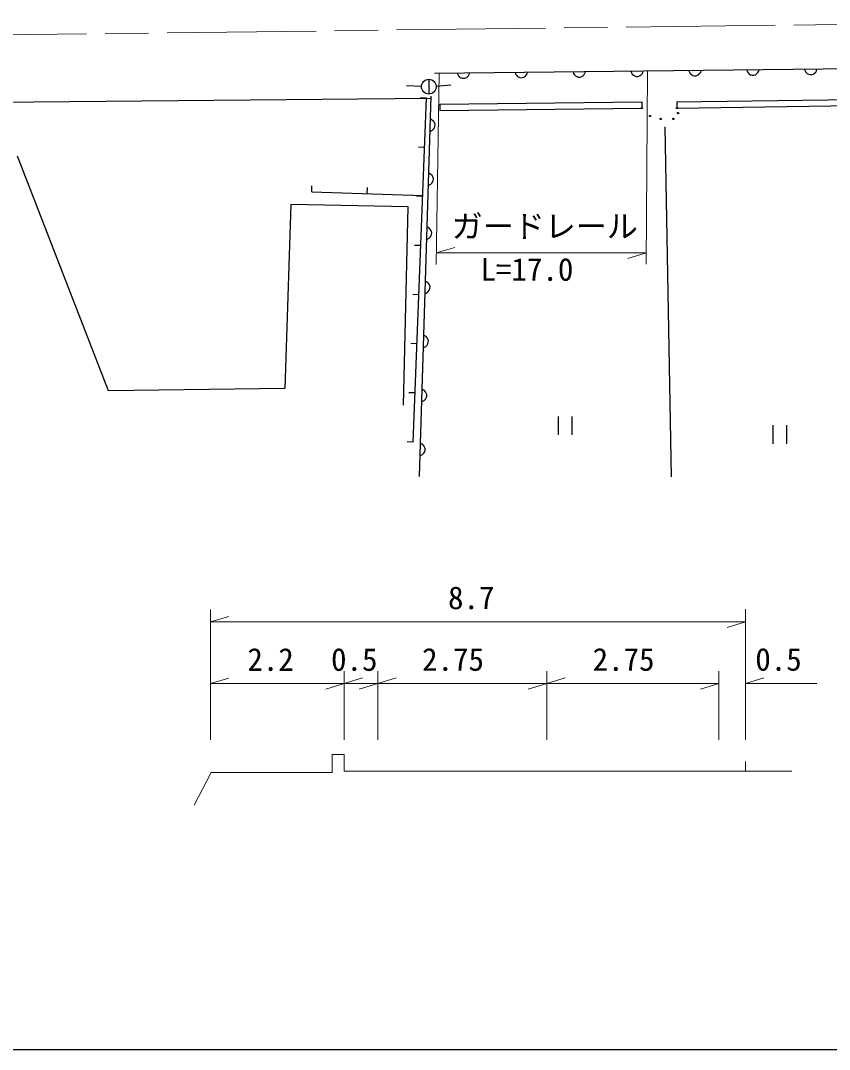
# Model space of a CAD drawing. Units: millimetres, scale not verified. Extents: x 40000 to 680000, y 20000 to 380000.
# Drawn here: x 275785 to 340968, y 205000 to 287861 of the extents above; entities that cross this region are included whole.
import ezdxf
from ezdxf.enums import TextEntityAlignment as Align

# ---------------------------------------------------------------- set-up
doc = ezdxf.new("R2010")
doc.units = ezdxf.units.MM
doc.header["$LTSCALE"] = 1000
doc.linetypes.add('CHAIN', pattern=[18.5, 12, -1.5, 3.5, -1.5])
for name, color, linetype, lineweight in [('M-BGD', 7, 'Continuous', 25), ('M-BMK', 2, 'CHAIN', 13), ('M-STR-HTXT', 7, 'Continuous', 13), ('M-TTL-BAND', 7, 'Continuous', 25)]:
    doc.layers.add(name, color=color, linetype=linetype, lineweight=lineweight)
doc.styles.add('ＭＳ ゴシック', font='')
doc.styles.get('ＭＳ ゴシック').set_extended_font_data('MS Gothic')

msp = doc.modelspace()

# ---------------------------------------------------------------- linework, layer by layer
at = {"layer": 'M-BGD'}
for p, q in [((355800, 284104), (309139, 283606)), ((310974, 283626), (311015, 283507)), ((311015, 283507), (311076, 283408)), ((311076, 283408), (311177, 283310)), ((311774, 283316), (311872, 283417)), ((311872, 283417), (311931, 283517)), ((311931, 283517), (311969, 283637)), ((315640, 283676), (315682, 283557)), ((315682, 283557), (315742, 283458)), ((315742, 283458), (315843, 283359)), ((316440, 283366), (316538, 283466)), ((316538, 283466), (316597, 283567)), ((316597, 283567), (316635, 283686)), ((320307, 283726), (320348, 283607)), ((320348, 283607), (320408, 283508)), ((320408, 283508), (320509, 283409)), ((320509, 283409), (320609, 283351)), ((321007, 283355), (321106, 283416)), ((321106, 283416), (321204, 283516)), ((321204, 283516), (321263, 283616)), ((321263, 283616), (321302, 283736)), ((324973, 283775), (325014, 283656)), ((325014, 283656), (325075, 283558)), ((325075, 283558), (325175, 283459)), ((325175, 283459), (325275, 283400)), ((325275, 283400), (325395, 283362)), ((325554, 283364), (325673, 283405)), ((325673, 283405), (325772, 283465)), ((325772, 283465), (325871, 283566)), ((325871, 283566), (325929, 283666)), ((325929, 283666), (325968, 283786)), ((329639, 283825), (329680, 283706)), ((329680, 283706), (329741, 283607)), ((329741, 283607), (329841, 283509)), ((329841, 283509), (329941, 283450)), ((329941, 283450), (330061, 283412)), ((330061, 283412), (330220, 283413)), ((330220, 283413), (330339, 283454)), ((330339, 283454), (330438, 283515)), ((330438, 283515), (330537, 283616)), ((330537, 283616), (330595, 283716)), ((330595, 283716), (330634, 283836)), ((334305, 283875), (334346, 283756)), ((334346, 283756), (334407, 283657)), ((334407, 283657), (334507, 283559)), ((334507, 283559), (334607, 283500)), ((334607, 283500), (334727, 283461)), ((334727, 283461), (334887, 283463)), ((334887, 283463), (335006, 283504)), ((335006, 283504), (335104, 283565)), ((335104, 283565), (335203, 283666)), ((335203, 283666), (335262, 283766)), ((335262, 283766), (335300, 283886)), ((338971, 283925), (339012, 283806)), ((339012, 283806), (339073, 283707)), ((339073, 283707), (339174, 283608)), ((339174, 283608), (339274, 283550)), ((339274, 283550), (339393, 283511)), ((339393, 283511), (339553, 283513)), ((339553, 283513), (339672, 283554)), ((339672, 283554), (339771, 283615)), ((339771, 283615), (339869, 283715)), ((339869, 283715), (339928, 283815)), ((339928, 283815), (339966, 283935)), ((308089, 282559), (306896, 282608)), ((308686, 283131), (308686, 281937)), ((309281, 282582), (310471, 282677)), ((311177, 283310), (311277, 283251)), ((311277, 283251), (311397, 283213)), ((311397, 283213), (311556, 283214)), ((311556, 283214), (311675, 283255)), ((311675, 283255), (311774, 283316)), ((315843, 283359), (315943, 283301)), ((315943, 283301), (316063, 283262)), ((316063, 283262), (316222, 283264)), ((316222, 283264), (316341, 283305)), ((316341, 283305), (316440, 283366)), ((320609, 283351), (320729, 283312)), ((320729, 283312), (320888, 283314)), ((320888, 283314), (321007, 283355)), ((325395, 283362), (325554, 283364)), ((308834, 281768), (307895, 251147)), ((265201, 281219), (308829, 281610)), ((307429, 253911), (308493, 281607)), ((308493, 281607), (307996, 281627)), ((309571, 281116), (325848, 281315)), ((309571, 281116), (309577, 280619)), ((325848, 281315), (325854, 280817)), ((328673, 281315), (342903, 281514)), ((328673, 281315), (328680, 280818)), ((328680, 280818), (342910, 281016)), ((309577, 280619), (325854, 280817)), ((308896, 279888), (308778, 279932)), ((308994, 279826), (308896, 279888)), ((309090, 279723), (308994, 279826)), ((309147, 279622), (309090, 279723)), ((309134, 279224), (309178, 279342)), ((309183, 279501), (309147, 279622)), ((309178, 279342), (309183, 279501)), ((327714, 279293), (328215, 251103)), ((308747, 278937), (308868, 278973)), ((308868, 278973), (308969, 279030)), ((308969, 279030), (309072, 279126)), ((309072, 279126), (309134, 279224)), ((308341, 277651), (307844, 277670)), ((282863, 258043), (275549, 276949)), ((308762, 275536), (308644, 275580)), ((308860, 275474), (308762, 275536)), ((308957, 275371), (308860, 275474)), ((309013, 275270), (308957, 275371)), ((309049, 275149), (309013, 275270)), ((309044, 274990), (309049, 275149)), ((299247, 274060), (299263, 274557)), ((303720, 273915), (303736, 274412)), ((308614, 274585), (308734, 274621)), ((308734, 274621), (308836, 274678)), ((308836, 274678), (308938, 274775)), ((308938, 274775), (309001, 274872)), ((309001, 274872), (309044, 274990)), ((299247, 274060), (308192, 273770)), ((308189, 273694), (307692, 273713)), ((308192, 273770), (308208, 274268)), ((297577, 273055), (297093, 258241)), ((307031, 272863), (297577, 273055)), ((306645, 256878), (307031, 272863)), ((308629, 271185), (308511, 271228)), ((308727, 271122), (308629, 271185)), ((308823, 271019), (308727, 271122)), ((308880, 270918), (308823, 271019)), ((308480, 270233), (308601, 270270)), ((308601, 270270), (308702, 270326)), ((308702, 270326), (308805, 270423)), ((308805, 270423), (308867, 270520)), ((308867, 270520), (308911, 270638)), ((308916, 270798), (308880, 270918)), ((308911, 270638), (308916, 270798)), ((308037, 269738), (307540, 269757)), ((308496, 266833), (308377, 266876)), ((308593, 266770), (308496, 266833)), ((308569, 265974), (308671, 266071)), ((308690, 266668), (308593, 266770)), ((308671, 266071), (308734, 266168)), ((308746, 266566), (308690, 266668)), ((308734, 266168), (308777, 266287)), ((308782, 266446), (308746, 266566)), ((308777, 266287), (308782, 266446)), ((307885, 265781), (307388, 265800)), ((308347, 265882), (308467, 265918)), ((308467, 265918), (308569, 265974)), ((307733, 261824), (307236, 261844)), ((308362, 262481), (308244, 262524)), ((308460, 262418), (308362, 262481)), ((308556, 262316), (308460, 262418)), ((308613, 262214), (308556, 262316)), ((308601, 261816), (308644, 261935)), ((308649, 262094), (308613, 262214)), ((308644, 261935), (308649, 262094)), ((308213, 261530), (308334, 261566)), ((308334, 261566), (308435, 261623)), ((308435, 261623), (308538, 261719)), ((308538, 261719), (308601, 261816)), ((297093, 258241), (282863, 258043)), ((307581, 257868), (307084, 257887)), ((308229, 258129), (308110, 258173)), ((308326, 258066), (308229, 258129)), ((308423, 257964), (308326, 258066)), ((308479, 257863), (308423, 257964)), ((308515, 257742), (308479, 257863)), ((308511, 257583), (308515, 257742)), ((308080, 257178), (308201, 257214)), ((308201, 257214), (308302, 257271)), ((308302, 257271), (308404, 257367)), ((308404, 257367), (308467, 257465)), ((308467, 257465), (308511, 257583)), ((319105, 255987), (319105, 254495)), ((320240, 254495), (320239, 255987)), ((336407, 255264), (336408, 253771)), ((337542, 253771), (337542, 255264)), ((307429, 253911), (306931, 253930)), ((308095, 253777), (307977, 253821)), ((308193, 253715), (308095, 253777)), ((308289, 253612), (308193, 253715)), ((308346, 253511), (308289, 253612)), ((307947, 252826), (308067, 252862)), ((308067, 252862), (308168, 252919)), ((308168, 252919), (308271, 253015)), ((308271, 253015), (308334, 253113)), ((308334, 253113), (308377, 253231)), ((308382, 253390), (308346, 253511)), ((308377, 253231), (308382, 253390))]:
    msp.add_line(p, q, dxfattribs=at)
for centre, radius in [((308686, 282534), 597), ((325854, 280817), 49.8), ((326512, 280176), 49.8), ((328680, 280818), 49.8), ((328771, 280410), 49.8), ((327369, 279942), 49.8), ((328381, 279942), 49.8)]:
    msp.add_circle(centre, radius, dxfattribs=at)
at = {"layer": 'M-BMK'}
msp.add_line((269096, 286642), (367089, 287861), dxfattribs=at)
at = {"layer": 'M-STR-HTXT'}
for p, q in [((309519, 283609), (309273, 268204)), ((326302, 283788), (326198, 268233)), ((309288, 269145), (310775, 269587)), ((326204, 269148), (309288, 269145)), ((326206, 269148), (324719, 268706)), ((291080, 229934), (291078, 240437)), ((334199, 240447), (334201, 229943)), ((291078, 239430), (292562, 239879)), ((291078, 239430), (334199, 239440)), ((334199, 239440), (332715, 238991)), ((301859, 235462), (301860, 229936)), ((304566, 235462), (304567, 229937)), ((318187, 235465), (318188, 229940)), ((332051, 235469), (332053, 229943)), ((291079, 234464), (292563, 234913)), ((301859, 234466), (303343, 234915)), ((304566, 234467), (306051, 234916)), ((318187, 234470), (319672, 234919)), ((334200, 234474), (335684, 234923)), ((291079, 234464), (301859, 234466)), ((301859, 234466), (300375, 234017)), ((301859, 234466), (304566, 234467)), ((304566, 234467), (303082, 234018)), ((304566, 234467), (318187, 234470)), ((318187, 234470), (316703, 234021)), ((318187, 234470), (332051, 234473)), ((332051, 234473), (330567, 234024)), ((334200, 234474), (339964, 234475)), ((300886, 227300), (300885, 228763)), ((300885, 228763), (301860, 228763)), ((301860, 228763), (301861, 227398)), ((334202, 228192), (334201, 227424)), ((289770, 224665), (291135, 227298)), ((291135, 227298), (300886, 227300)), ((301861, 227398), (337938, 227406))]:
    msp.add_line(p, q, dxfattribs=at)
at = {"layer": 'M-TTL-BAND'}
msp.add_line((40000, 205000), (579000, 205000), dxfattribs=at)

# ---------------------------------------------------------------- texts
at = {"layer": 'M-STR-HTXT', "style": 'ＭＳ ゴシック'}
for s, p in [('ガードレール', (310528, 269834)), ('L=17.0', (312852, 266360)), ('8.7', (310233, 239910)), ('2.2', (294063, 234941)), ('0.5', (300807, 234942)), ('2.75', (308141, 234944)), ('2.75', (321884, 234947)), ('0.5', (334994, 234950))]:
    msp.add_text(s, height=1833, rotation=359.973, dxfattribs=at).set_placement(p, align=Align.BOTTOM_LEFT)

doc.saveas('drawing.dxf')
